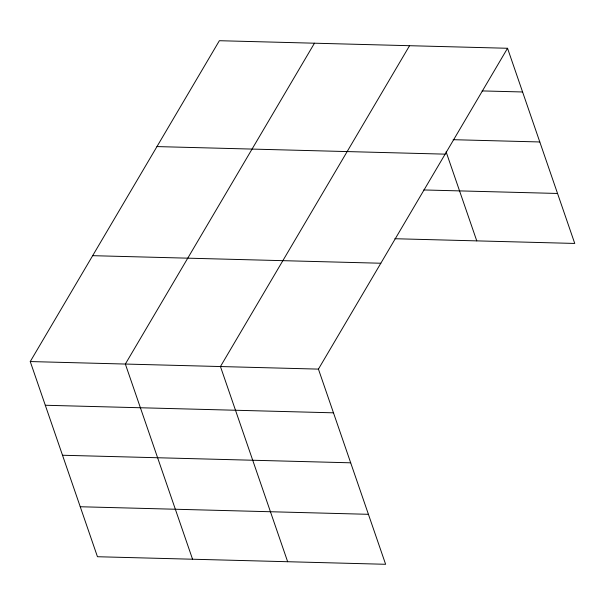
<?xml version="1.0" encoding="UTF-8"?>
<svg xmlns="http://www.w3.org/2000/svg" width="605" height="605" viewBox="0 0 605 605"><rect width="100%" height="100%" fill="white"/><g stroke="black" fill="none" stroke-linecap="round" stroke-linejoin="round"><path stroke-width="0.91" d="M507.542 48.271L318.427 369.111L385.627 564.291L97.458 556.729L30.25 361.556L219.373 40.709L507.542 48.271L574.75 243.444L394.853 238.725M314.464 43.205L125.348 364.044L192.556 559.224M409.562 45.7L220.447 366.539L287.655 561.72M482.087 90.916L522.591 91.975M453.13 139.687L539.804 141.963M156.96 146.584L445.136 154.146M423.78 189.955L557.538 193.464M92.656 255.673L380.832 263.236M30.25 361.556L318.427 369.111M45.299 405.259L333.476 412.822M62.512 455.247L350.688 462.81M80.246 506.748L368.422 514.311M446.104 151.825L476.77 240.881"/></g></svg>
